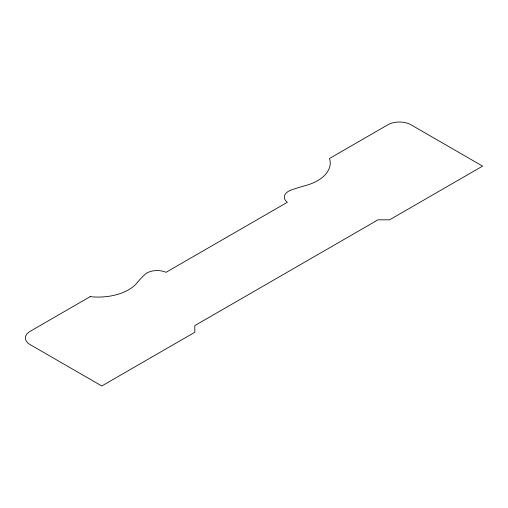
<?xml version="1.0" encoding="UTF-8"?>
<svg xmlns="http://www.w3.org/2000/svg" width="508" height="508" viewBox="0 0 508 508"><rect width="100%" height="100%" fill="white"/><g stroke="black" fill="none" stroke-linecap="round" stroke-linejoin="round"><path stroke-width="0.76" d="M90.202 296.647L30.188 331.292A16.351 9.442 0 0 0 30.188 344.646L101.791 385.978L194.818 332.27L194.818 325.596L378.009 219.831L389.572 219.831L482.6 166.122L410.997 124.784A16.351 9.442 0 0 0 387.871 124.784L329.495 158.49A43.047 24.854 0 0 1 305.314 185.63A134.684 77.762 0 0 0 291.173 190.03A14.484 8.363 0 0 0 287.357 202.273L166.04 272.313A14.484 8.363 0 0 0 144.831 274.517A134.684 77.762 0 0 0 137.211 282.683A43.047 24.854 0 0 1 90.202 296.647"/></g></svg>
